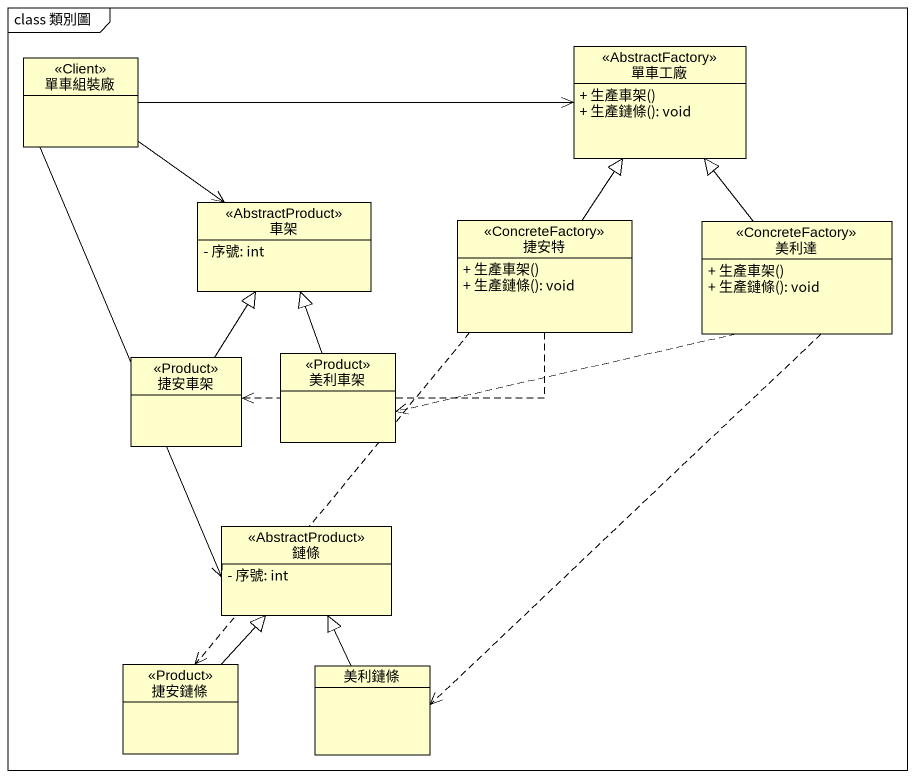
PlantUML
@startuml
mainframe class 類別圖
hide circle
hide empty members
skinparam classAttributeIconSize 0
class 單車工廠 <<AbstractFactory>> {
  + 生產車架()
  + 生產鏈條(): void
}
class 單車組裝廠 <<Client>>
class 車架 <<AbstractProduct>> {
  - 序號: int
}
class 捷安特 <<ConcreteFactory>> {
  + 生產車架()
  + 生產鏈條(): void
}
class 美利達 <<ConcreteFactory>> {
  + 生產車架()
  + 生產鏈條(): void
}
class 捷安車架 <<Product>>
class 美利車架 <<Product>>
class 鏈條 <<AbstractProduct>> {
  - 序號: int
}
class 捷安鏈條 <<Product>>
class 美利鏈條
單車組裝廠 -right-> 單車工廠
單車組裝廠 --> 車架
單車組裝廠 --> 鏈條
捷安特 -up-|> 單車工廠
捷安特 .left.> 捷安車架
捷安特 ..> 捷安鏈條
美利達 -up-|> 單車工廠
美利達 .left.> 美利車架
美利達 ..> 美利鏈條
捷安車架 -up-|> 車架
美利車架 -up-|> 車架
捷安鏈條 -up-|> 鏈條
美利鏈條 -up-|> 鏈條
@enduml
